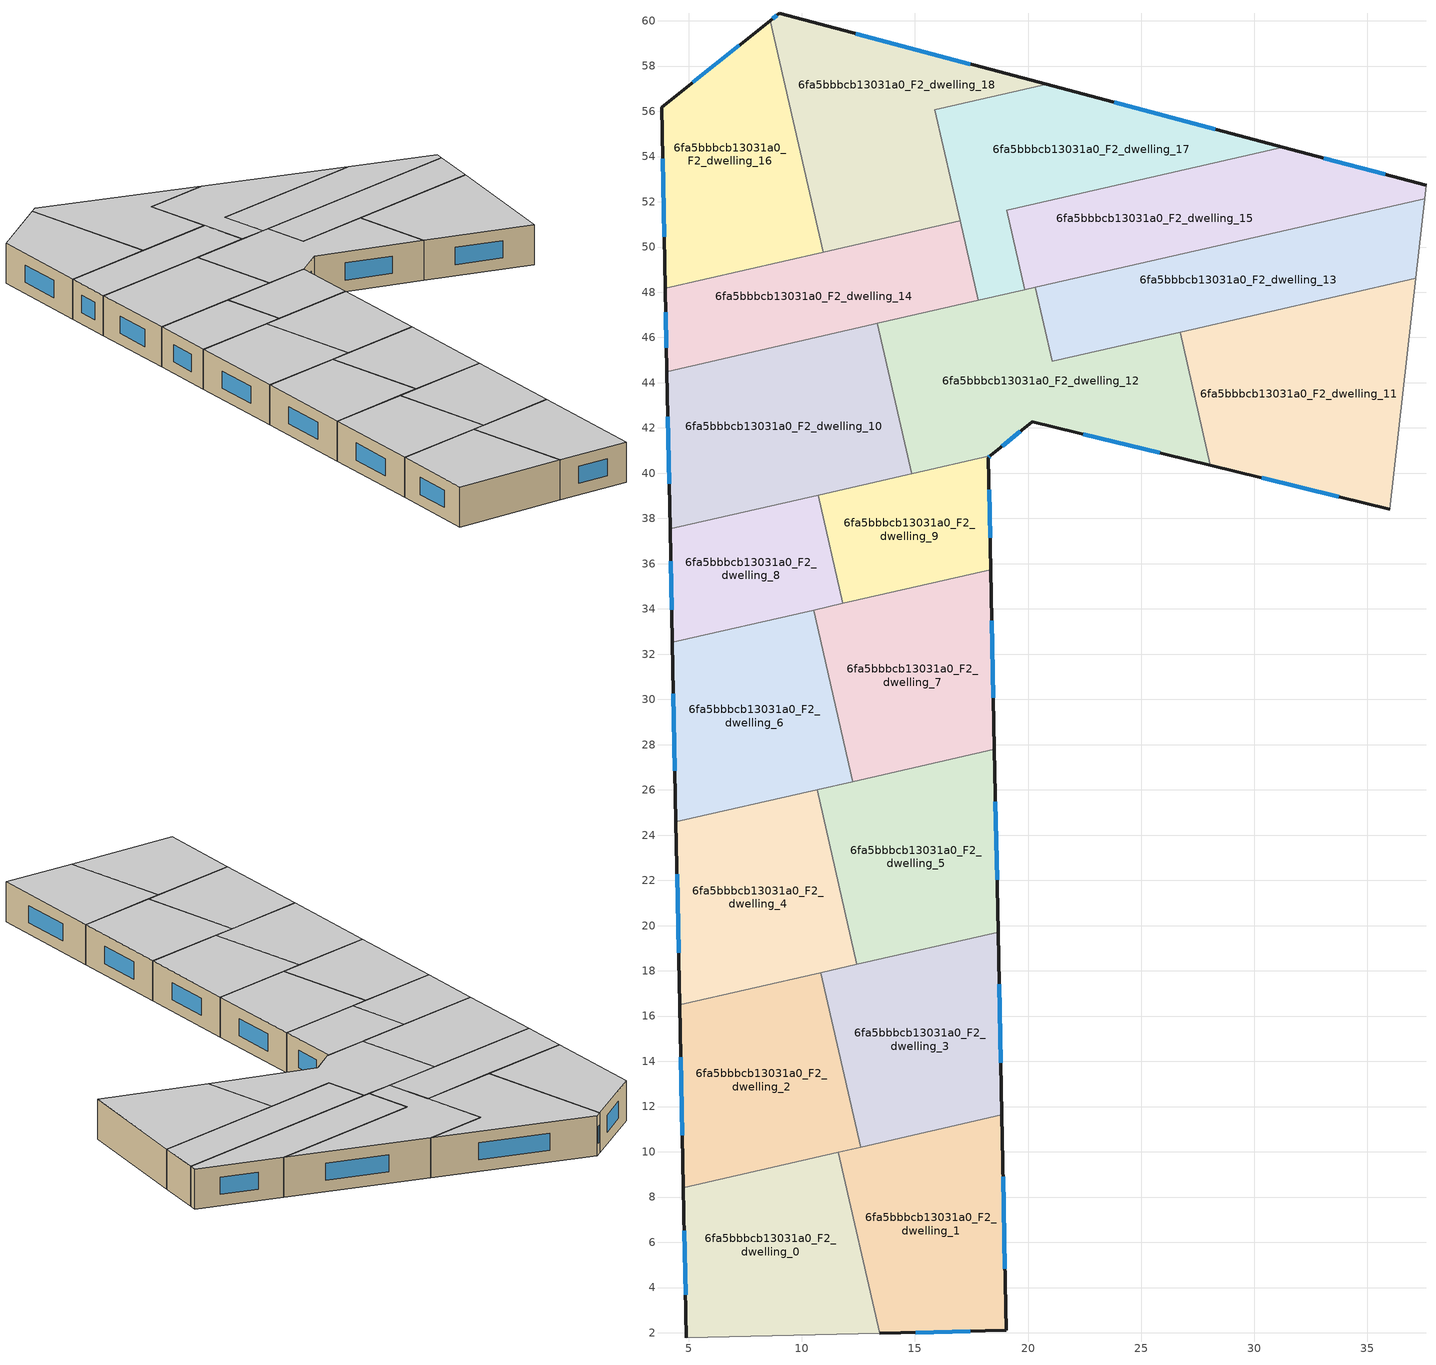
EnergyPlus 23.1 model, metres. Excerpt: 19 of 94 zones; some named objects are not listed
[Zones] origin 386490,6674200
6fa5bbbcb13031a0_F2_dwelling_0
 floor to 6fa5bbbcb13031a0_F1_dwelling_0 (EU_floor_Construction): 11.61,9.98 13.43,1.97 4.9,1.78 4.76,8.42 z6
 wall outside (EU_wall_Construction): 4.76,8.42 4.9,1.78 z6:9
 wall adiabatic (EU_wall_Construction): 4.9,1.78 13.43,1.97 z6:9
 wall to 6fa5bbbcb13031a0_F2_dwelling_1 (EU_wall_Construction): 13.43,1.97 11.61,9.98 z6:9
 wall to 6fa5bbbcb13031a0_F2_dwelling_2 (EU_wall_Construction): 11.61,9.98 4.76,8.42 z6:9
 window (EU_Window_Construction): 4.8,6.52 4.86,3.68 z6.86:8.14
 ceiling to 6fa5bbbcb13031a0_F3_dwelling_0 (EU_floor_Construction): 13.43,1.97 11.61,9.98 4.76,8.42 4.9,1.78 z9
6fa5bbbcb13031a0_F2_dwelling_1
 floor to 6fa5bbbcb13031a0_F1_dwelling_1 (EU_floor_Construction): 18.84,11.63 19.03,2.1 13.43,1.97 11.61,9.98 z6
 wall outside (EU_wall_Construction): 13.43,1.97 19.03,2.1 18.84,11.63 z6:9
 wall to 6fa5bbbcb13031a0_F2_dwelling_3 (EU_wall_Construction): 18.84,11.63 12.6,10.2 z6:9
 wall to 6fa5bbbcb13031a0_F2_dwelling_2 (EU_wall_Construction): 12.6,10.21 11.61,9.98 z6:9
 window (EU_Window_Construction): 15.03,2.01 17.43,2.06 / 18.98,4.82 18.9,8.91 z6.86:8.14
 ceiling to 6fa5bbbcb13031a0_F3_dwelling_1 (EU_floor_Construction): 19.03,2.1 18.84,11.63 11.61,9.98 13.43,1.97 z9
6fa5bbbcb13031a0_F2_dwelling_10
 floor to 6fa5bbbcb13031a0_F1_dwelling_10 (EU_floor_Construction): 13.34,46.62 14.86,39.97 14.66,39.93 4.17,37.53 4.03,44.5 13.15,46.58 z6
 wall outside (EU_wall_Construction): 4.03,44.5 4.17,37.53 z6:9
 wall to 6fa5bbbcb13031a0_F2_dwelling_12 (EU_wall_Construction): 14.86,39.97 13.34,46.62 z6:9
 wall to 6fa5bbbcb13031a0_F2_dwelling_14 (EU_wall_Construction): 13.34,46.62 13.15,46.58 4.03,44.5 z6:9
 wall to 6fa5bbbcb13031a0_F2_dwelling_9 (EU_wall_Construction): 10.71,39.03 14.66,39.93 14.86,39.97 z6:9
 wall to 6fa5bbbcb13031a0_F2_dwelling_8 (EU_wall_Construction): 4.17,37.53 10.71,39.03 z6:9
 window (EU_Window_Construction): 4.07,42.51 4.13,39.52 z6.86:8.14
 ceiling to 6fa5bbbcb13031a0_F3_dwelling_10 (EU_floor_Construction): 14.66,39.93 14.86,39.97 13.34,46.62 13.15,46.58 4.03,44.5 4.17,37.53 z9
6fa5bbbcb13031a0_F2_dwelling_11
 floor to 6fa5bbbcb13031a0_F1_dwelling_11 (EU_floor_Construction): 37.13,48.61 36,38.4 28.07,40.35 26.72,46.24 z6
 wall outside (EU_wall_Construction): 28.07,40.35 36,38.4 z6:9
 wall to 6fa5bbbcb13031a0_F2_dwelling_12 (EU_wall_Construction): 26.72,46.24 28.07,40.35 z6:9
 wall adiabatic (EU_wall_Construction): 36,38.4 37.13,48.61 z6:9
 wall to 6fa5bbbcb13031a0_F2_dwelling_13 (EU_wall_Construction): 37.13,48.61 26.72,46.24 z6:9
 window (EU_Window_Construction): 30.33,39.79 33.73,38.96 z6.86:8.14
 ceiling to 6fa5bbbcb13031a0_F3_dwelling_11 (EU_floor_Construction): 36,38.4 37.13,48.61 26.72,46.24 28.07,40.35 z9
6fa5bbbcb13031a0_F2_dwelling_12
 floor to 6fa5bbbcb13031a0_F1_dwelling_12 (EU_floor_Construction): 26.72,46.24 28.07,40.35 20.18,42.28 18.34,40.77 14.86,39.97 13.34,46.62 20.33,48.21 21.07,44.95 z6
 wall outside (EU_wall_Construction): 18.34,40.77 20.18,42.28 28.07,40.35 z6:9
 wall to 6fa5bbbcb13031a0_F2_dwelling_13 (EU_wall_Construction): 26.72,46.24 21.07,44.95 20.33,48.21 z6:9
 wall to 6fa5bbbcb13031a0_F2_dwelling_17 (EU_wall_Construction): 19.86,48.11 17.81,47.64 z6:9
 wall to 6fa5bbbcb13031a0_F2_dwelling_9 (EU_wall_Construction): 14.86,39.97 18.34,40.77 z6:9
 wall to 6fa5bbbcb13031a0_F2_dwelling_14 (EU_wall_Construction): 17.81,47.64 13.34,46.62 z6:9
 wall to 6fa5bbbcb13031a0_F2_dwelling_15 (EU_wall_Construction): 20.33,48.21 19.86,48.11 z6:9
 window (EU_Window_Construction): 22.43,41.73 25.81,40.9 / 18.86,41.2 19.65,41.85 z6.86:8.14
 ceiling to 6fa5bbbcb13031a0_F3_dwelling_12 (EU_floor_Construction): 28.07,40.35 26.72,46.24 21.07,44.95 20.33,48.21 13.34,46.62 14.86,39.97 18.34,40.77 20.18,42.28 z9
6fa5bbbcb13031a0_F2_dwelling_13
 floor to 6fa5bbbcb13031a0_F1_dwelling_13 (EU_floor_Construction): 37.53,52.14 37.13,48.61 21.07,44.95 20.33,48.21 z6
 wall adiabatic (EU_wall_Construction): 37.13,48.61 37.53,52.14 z6:9
 wall to 6fa5bbbcb13031a0_F2_dwelling_15 (EU_wall_Construction): 37.53,52.14 20.33,48.21 z6:9
 ceiling to 6fa5bbbcb13031a0_F3_dwelling_13 (EU_floor_Construction): 37.13,48.61 37.53,52.14 20.33,48.21 21.07,44.95 z9
6fa5bbbcb13031a0_F2_dwelling_14
 floor to 6fa5bbbcb13031a0_F1_dwelling_14 (EU_floor_Construction): 17,51.16 17.81,47.64 4.03,44.5 3.96,48.17 z6
 wall outside (EU_wall_Construction): 3.96,48.17 4.03,44.5 z6:9
 wall to 6fa5bbbcb13031a0_F2_dwelling_17 (EU_wall_Construction): 17.81,47.64 17,51.15 z6:9
 wall to 6fa5bbbcb13031a0_F2_dwelling_16 (EU_wall_Construction): 10.94,49.77 3.96,48.17 z6:9
 wall to 6fa5bbbcb13031a0_F2_dwelling_18 (EU_wall_Construction): 17,51.16 10.94,49.77 z6:9
 window (EU_Window_Construction): 3.98,47.12 4.01,45.55 z6.86:8.14
 ceiling to 6fa5bbbcb13031a0_F3_dwelling_14 (EU_floor_Construction): 17.81,47.64 17,51.16 3.96,48.17 4.03,44.5 z9
6fa5bbbcb13031a0_F2_dwelling_15
 floor to 6fa5bbbcb13031a0_F1_dwelling_15 (EU_floor_Construction): 37.59,52.73 37.53,52.14 19.85,48.11 19.05,51.62 31.27,54.41 z6
 wall outside (EU_wall_Construction): 37.59,52.73 31.27,54.41 z6:9
 wall to 6fa5bbbcb13031a0_F2_dwelling_17 (EU_wall_Construction): 31.27,54.41 19.05,51.62 19.85,48.11 z6:9
 wall adiabatic (EU_wall_Construction): 37.53,52.14 37.59,52.73 z6:9
 window (EU_Window_Construction): 35.79,53.21 33.07,53.93 z6.86:8.14
 ceiling to 6fa5bbbcb13031a0_F3_dwelling_15 (EU_floor_Construction): 37.53,52.14 37.59,52.73 31.27,54.41 19.05,51.62 19.85,48.11 z9
6fa5bbbcb13031a0_F2_dwelling_16
 floor to 6fa5bbbcb13031a0_F1_dwelling_16 (EU_floor_Construction): 8.6,60.01 10.94,49.77 3.96,48.17 3.79,56.18 z6
 wall outside (EU_wall_Construction): 8.6,60.01 3.79,56.18 3.96,48.17 z6:9
 wall to 6fa5bbbcb13031a0_F2_dwelling_18 (EU_wall_Construction): 10.94,49.77 8.6,60.01 z6:9
 window (EU_Window_Construction): 7.23,58.92 5.17,57.27 / 3.84,53.89 3.91,50.46 z6.86:8.14
 ceiling to 6fa5bbbcb13031a0_F3_dwelling_16 (EU_floor_Construction): 10.94,49.77 8.6,60.01 3.79,56.18 3.96,48.17 z9
6fa5bbbcb13031a0_F2_dwelling_17
 floor to 6fa5bbbcb13031a0_F1_dwelling_17 (EU_floor_Construction): 31.27,54.41 19.05,51.62 19.85,48.11 17.81,47.64 15.88,56.06 20.82,57.19 z6
 wall outside (EU_wall_Construction): 31.27,54.41 20.82,57.19 z6:9
 wall to 6fa5bbbcb13031a0_F2_dwelling_18 (EU_wall_Construction): 20.82,57.19 15.88,56.06 17,51.16 z6:9
 window (EU_Window_Construction): 28.28,55.2 23.81,56.39 z6.86:8.14
 ceiling to 6fa5bbbcb13031a0_F3_dwelling_17 (EU_floor_Construction): 31.27,54.41 20.82,57.19 15.88,56.06 17.81,47.64 19.85,48.11 19.05,51.62 z9
6fa5bbbcb13031a0_F2_dwelling_18
 floor to 6fa5bbbcb13031a0_F1_dwelling_18 (EU_floor_Construction): 20.82,57.19 15.88,56.06 17,51.16 10.94,49.77 8.6,60.01 9.01,60.33 z6
 wall outside (EU_wall_Construction): 20.82,57.19 9.01,60.33 8.6,60.01 z6:9
 window (EU_Window_Construction): 8.89,60.24 8.72,60.1 / 17.45,58.09 12.38,59.43 z6.86:8.14
 ceiling to 6fa5bbbcb13031a0_F3_dwelling_18 (EU_floor_Construction): 17,51.16 15.88,56.06 20.82,57.19 9.01,60.33 8.6,60.01 10.94,49.77 z9
6fa5bbbcb13031a0_F2_dwelling_2
 floor to 6fa5bbbcb13031a0_F1_dwelling_2 (EU_floor_Construction): 10.84,17.92 12.6,10.21 4.76,8.42 4.6,16.5 z6
 wall outside (EU_wall_Construction): 4.6,16.5 4.76,8.42 z6:9
 wall to 6fa5bbbcb13031a0_F2_dwelling_3 (EU_wall_Construction): 12.6,10.21 10.84,17.92 z6:9
 wall to 6fa5bbbcb13031a0_F2_dwelling_4 (EU_wall_Construction): 10.84,17.92 4.6,16.5 z6:9
 window (EU_Window_Construction): 4.64,14.19 4.71,10.73 z6.86:8.14
 ceiling to 6fa5bbbcb13031a0_F3_dwelling_2 (EU_floor_Construction): 12.6,10.21 10.84,17.92 4.6,16.5 4.76,8.42 z9
6fa5bbbcb13031a0_F2_dwelling_3
 floor to 6fa5bbbcb13031a0_F1_dwelling_3 (EU_floor_Construction): 18.67,19.71 18.84,11.63 12.6,10.21 10.84,17.92 z6
 wall outside (EU_wall_Construction): 18.84,11.63 18.67,19.71 z6:9
 wall to 6fa5bbbcb13031a0_F2_dwelling_5 (EU_wall_Construction): 18.67,19.71 12.44,18.29 z6:9
 wall to 6fa5bbbcb13031a0_F2_dwelling_4 (EU_wall_Construction): 12.43,18.29 10.84,17.92 z6:9
 window (EU_Window_Construction): 18.79,13.94 18.72,17.4 z6.86:8.14
 ceiling to 6fa5bbbcb13031a0_F3_dwelling_3 (EU_floor_Construction): 18.84,11.63 18.67,19.71 10.84,17.92 12.6,10.21 z9
6fa5bbbcb13031a0_F2_dwelling_4
 floor to 6fa5bbbcb13031a0_F1_dwelling_4 (EU_floor_Construction): 10.67,26.01 12.43,18.29 4.6,16.5 4.43,24.58 z6
 wall outside (EU_wall_Construction): 4.43,24.58 4.6,16.5 z6:9
 wall to 6fa5bbbcb13031a0_F2_dwelling_5 (EU_wall_Construction): 12.43,18.29 10.67,26.01 z6:9
 wall to 6fa5bbbcb13031a0_F2_dwelling_6 (EU_wall_Construction): 10.67,26.01 4.43,24.58 z6:9
 window (EU_Window_Construction): 4.48,22.27 4.55,18.81 z6.86:8.14
 ceiling to 6fa5bbbcb13031a0_F3_dwelling_4 (EU_floor_Construction): 12.43,18.29 10.67,26.01 4.43,24.58 4.6,16.5 z9
6fa5bbbcb13031a0_F2_dwelling_5
 floor to 6fa5bbbcb13031a0_F1_dwelling_5 (EU_floor_Construction): 18.51,27.8 18.67,19.71 12.43,18.29 10.67,26.01 z6
 wall outside (EU_wall_Construction): 18.67,19.71 18.51,27.8 z6:9
 wall to 6fa5bbbcb13031a0_F2_dwelling_7 (EU_wall_Construction): 18.51,27.8 12.26,26.37 z6:9
 wall to 6fa5bbbcb13031a0_F2_dwelling_6 (EU_wall_Construction): 12.26,26.37 10.67,26.01 z6:9
 window (EU_Window_Construction): 18.63,22.02 18.56,25.49 z6.86:8.14
 ceiling to 6fa5bbbcb13031a0_F3_dwelling_5 (EU_floor_Construction): 18.67,19.71 18.51,27.8 10.67,26.01 12.43,18.29 z9
6fa5bbbcb13031a0_F2_dwelling_6
 floor to 6fa5bbbcb13031a0_F1_dwelling_6 (EU_floor_Construction): 10.53,33.95 12.26,26.37 4.43,24.58 4.27,32.52 z6
 wall outside (EU_wall_Construction): 4.27,32.52 4.43,24.58 z6:9
 wall to 6fa5bbbcb13031a0_F2_dwelling_7 (EU_wall_Construction): 12.26,26.37 10.53,33.95 z6:9
 wall to 6fa5bbbcb13031a0_F2_dwelling_8 (EU_wall_Construction): 10.53,33.95 4.27,32.52 z6:9
 window (EU_Window_Construction): 4.32,30.25 4.39,26.85 z6.86:8.14
 ceiling to 6fa5bbbcb13031a0_F3_dwelling_6 (EU_floor_Construction): 12.26,26.37 10.53,33.95 4.27,32.52 4.43,24.58 z9
6fa5bbbcb13031a0_F2_dwelling_7
 floor to 6fa5bbbcb13031a0_F1_dwelling_7 (EU_floor_Construction): 18.35,35.74 18.51,27.8 12.26,26.37 10.53,33.95 z6
 wall outside (EU_wall_Construction): 18.51,27.8 18.35,35.74 z6:9
 wall to 6fa5bbbcb13031a0_F2_dwelling_9 (EU_wall_Construction): 18.35,35.74 11.81,34.24 z6:9
 wall to 6fa5bbbcb13031a0_F2_dwelling_8 (EU_wall_Construction): 11.81,34.24 10.53,33.95 z6:9
 window (EU_Window_Construction): 18.46,30.06 18.39,33.47 z6.86:8.14
 ceiling to 6fa5bbbcb13031a0_F3_dwelling_7 (EU_floor_Construction): 18.51,27.8 18.35,35.74 10.53,33.95 12.26,26.37 z9
6fa5bbbcb13031a0_F2_dwelling_8
 floor to 6fa5bbbcb13031a0_F1_dwelling_8 (EU_floor_Construction): 10.71,39.03 11.81,34.24 4.27,32.52 4.17,37.53 z6
 wall outside (EU_wall_Construction): 4.17,37.53 4.27,32.52 z6:9
 wall to 6fa5bbbcb13031a0_F2_dwelling_9 (EU_wall_Construction): 11.81,34.24 10.71,39.03 z6:9
 window (EU_Window_Construction): 4.2,36.1 4.24,33.95 z6.86:8.14
 ceiling to 6fa5bbbcb13031a0_F3_dwelling_8 (EU_floor_Construction): 11.81,34.24 10.71,39.03 4.17,37.53 4.27,32.52 z9
6fa5bbbcb13031a0_F2_dwelling_9
 floor to 6fa5bbbcb13031a0_F1_dwelling_9 (EU_floor_Construction): 18.34,40.77 18.25,40.69 18.35,35.74 11.81,34.24 10.71,39.03 z6
 wall outside (EU_wall_Construction): 18.35,35.74 18.25,40.69 18.34,40.77 z6:9
 window (EU_Window_Construction): 18.27,40.71 18.31,40.75 / 18.32,37.15 18.27,39.28 z6.86:8.14
 ceiling to 6fa5bbbcb13031a0_F3_dwelling_9 (EU_floor_Construction): 18.35,35.74 18.25,40.69 18.34,40.77 10.71,39.03 11.81,34.24 z9
[Building]
EU S2 Campaign: North Axis=0; Terrain=City; Solar Distribution=FullExterior
[Site:Location]
Helsinki-Vantaa.AP: Latitude=60.317; Longitude=24.963; Time Zone=2; Elevation=54.6
[SizingPeriod:WeatherFileDays]
AnnualSizingPeriod: Begin Month=1; Begin Day of Month=1; End Month=12; End Day of Month=31; Day of Week for Start Day=Monday; Use Weather File Daylight Saving Period=No; Use Weather File Rain and Snow Indicators=No
[MATERIAL]
EU_InternalMass_Material: Roughness=MediumRough; Thickness=0.1; Conductivity=1; Density=1800; Specific Heat=900; Thermal Absorptance=0.9; Solar Absorptance=0.7; Visible Absorptance=0.7
[MATERIAL:NOMASS] Roughness=MediumRough; Thermal Absorptance=0.9; Solar Absorptance=0.7; Visible Absorptance=0.7
Name | Thermal Resistance
EU_wall_NoMass | 1.10183
EU_floor_NoMass | 1.70606
[WINDOWMATERIAL:SIMPLEGLAZINGSYSTEM]
EU_Window_SimpleGlazing: UFactor=3.11035; Solar Heat Gain Coefficient=0.8; Visible Transmittance=0.8
[CONSTRUCTION]
EU_wall_Construction: EU_wall_NoMass
EU_floor_Construction: EU_floor_NoMass
EU_Window_Construction: EU_Window_SimpleGlazing
EU_InternalMass_Construction: EU_InternalMass_Material
[ZONE] Type=1; Multiplier=1; Ceiling Height=autocalculate; Floor Area=autocalculate; Part of Total Floor Area=Yes
Name | Volume
6fa5bbbcb13031a0_F2_dwelling_0 | 171.475
6fa5bbbcb13031a0_F2_dwelling_1; 6fa5bbbcb13031a0_F2_dwelling_16 | 171.489
6fa5bbbcb13031a0_F2_dwelling_10 | 209.736
6fa5bbbcb13031a0_F2_dwelling_11 | 221.567
6fa5bbbcb13031a0_F2_dwelling_12 | 219.722
6fa5bbbcb13031a0_F2_dwelling_13 | 171.511
6fa5bbbcb13031a0_F2_dwelling_14 | 148.781
6fa5bbbcb13031a0_F2_dwelling_15 | 171.483
6fa5bbbcb13031a0_F2_dwelling_17 | 171.484
6fa5bbbcb13031a0_F2_dwelling_18 | 194.187
6fa5bbbcb13031a0_F2_dwelling_2 | 171.497
6fa5bbbcb13031a0_F2_dwelling_3 | 171.502
6fa5bbbcb13031a0_F2_dwelling_4 | 171.473
6fa5bbbcb13031a0_F2_dwelling_5 | 171.477
6fa5bbbcb13031a0_F2_dwelling_6 | 168.4
6fa5bbbcb13031a0_F2_dwelling_7 | 168.394
6fa5bbbcb13031a0_F2_dwelling_8 | 106.294
6fa5bbbcb13031a0_F2_dwelling_9 | 106.289
[INTERNALMASS] Construction=EU_InternalMass_Construction
Name | Zone or ZoneList | Surface Area
6fa5bbbcb13031a0_F2_dwelling_0_EU_InternalMass | 6fa5bbbcb13031a0_F2_dwelling_0 | 57.157
6fa5bbbcb13031a0_F2_dwelling_1_EU_InternalMass | 6fa5bbbcb13031a0_F2_dwelling_1 | 57.1641
6fa5bbbcb13031a0_F2_dwelling_2_EU_InternalMass | 6fa5bbbcb13031a0_F2_dwelling_2 | 57.1657
6fa5bbbcb13031a0_F2_dwelling_3_EU_InternalMass | 6fa5bbbcb13031a0_F2_dwelling_3 | 57.1694
6fa5bbbcb13031a0_F2_dwelling_4_EU_InternalMass | 6fa5bbbcb13031a0_F2_dwelling_4 | 57.1559
6fa5bbbcb13031a0_F2_dwelling_5_EU_InternalMass | 6fa5bbbcb13031a0_F2_dwelling_5 | 57.1566
6fa5bbbcb13031a0_F2_dwelling_6_EU_InternalMass | 6fa5bbbcb13031a0_F2_dwelling_6 | 56.1335
6fa5bbbcb13031a0_F2_dwelling_7_EU_InternalMass | 6fa5bbbcb13031a0_F2_dwelling_7 | 56.1311
6fa5bbbcb13031a0_F2_dwelling_8_EU_InternalMass | 6fa5bbbcb13031a0_F2_dwelling_8 | 35.4298
6fa5bbbcb13031a0_F2_dwelling_9_EU_InternalMass | 6fa5bbbcb13031a0_F2_dwelling_9 | 35.4302
6fa5bbbcb13031a0_F2_dwelling_10_EU_InternalMass | 6fa5bbbcb13031a0_F2_dwelling_10 | 69.9133
6fa5bbbcb13031a0_F2_dwelling_11_EU_InternalMass | 6fa5bbbcb13031a0_F2_dwelling_11 | 73.8579
6fa5bbbcb13031a0_F2_dwelling_12_EU_InternalMass | 6fa5bbbcb13031a0_F2_dwelling_12 | 73.2445
6fa5bbbcb13031a0_F2_dwelling_13_EU_InternalMass | 6fa5bbbcb13031a0_F2_dwelling_13 | 57.1706
6fa5bbbcb13031a0_F2_dwelling_14_EU_InternalMass | 6fa5bbbcb13031a0_F2_dwelling_14 | 49.5892
6fa5bbbcb13031a0_F2_dwelling_15_EU_InternalMass | 6fa5bbbcb13031a0_F2_dwelling_15 | 57.1594
6fa5bbbcb13031a0_F2_dwelling_16_EU_InternalMass | 6fa5bbbcb13031a0_F2_dwelling_16 | 57.1629
6fa5bbbcb13031a0_F2_dwelling_17_EU_InternalMass | 6fa5bbbcb13031a0_F2_dwelling_17 | 57.1611
6fa5bbbcb13031a0_F2_dwelling_18_EU_InternalMass | 6fa5bbbcb13031a0_F2_dwelling_18 | 64.7305
[OTHEREQUIPMENT] Fuel Type=Electricity; Design Level Calculation Method=Watts/Area; Power per Zone Floor Area=1; Fraction Latent=0; Fraction Radiant=0; Fraction Lost=0; Carbon Dioxide Generation Rate=0; EndUse Subcategory=EU_Step8_InternalGains
Name | Zone or ZoneList or Space or SpaceList | Schedule
EU_Step8_InternalGain_6fa5bbbcb13031a0_F2_dwelling_0_f000 | 6fa5bbbcb13031a0_F2_dwelling_0 | EU_Step8_GainSchedule_6fa5bbbcb13031a0_F2_dwelling_0_f000
EU_Step8_InternalGain_6fa5bbbcb13031a0_F2_dwelling_1_f000 | 6fa5bbbcb13031a0_F2_dwelling_1 | EU_Step8_GainSchedule_6fa5bbbcb13031a0_F2_dwelling_1_f000
EU_Step8_InternalGain_6fa5bbbcb13031a0_F2_dwelling_2_f000 | 6fa5bbbcb13031a0_F2_dwelling_2 | EU_Step8_GainSchedule_6fa5bbbcb13031a0_F2_dwelling_2_f000
EU_Step8_InternalGain_6fa5bbbcb13031a0_F2_dwelling_3_f000 | 6fa5bbbcb13031a0_F2_dwelling_3 | EU_Step8_GainSchedule_6fa5bbbcb13031a0_F2_dwelling_3_f000
EU_Step8_InternalGain_6fa5bbbcb13031a0_F2_dwelling_4_f000 | 6fa5bbbcb13031a0_F2_dwelling_4 | EU_Step8_GainSchedule_6fa5bbbcb13031a0_F2_dwelling_4_f000
EU_Step8_InternalGain_6fa5bbbcb13031a0_F2_dwelling_5_f000 | 6fa5bbbcb13031a0_F2_dwelling_5 | EU_Step8_GainSchedule_6fa5bbbcb13031a0_F2_dwelling_5_f000
EU_Step8_InternalGain_6fa5bbbcb13031a0_F2_dwelling_6_f000 | 6fa5bbbcb13031a0_F2_dwelling_6 | EU_Step8_GainSchedule_6fa5bbbcb13031a0_F2_dwelling_6_f000
EU_Step8_InternalGain_6fa5bbbcb13031a0_F2_dwelling_7_f000 | 6fa5bbbcb13031a0_F2_dwelling_7 | EU_Step8_GainSchedule_6fa5bbbcb13031a0_F2_dwelling_7_f000
EU_Step8_InternalGain_6fa5bbbcb13031a0_F2_dwelling_8_f000 | 6fa5bbbcb13031a0_F2_dwelling_8 | EU_Step8_GainSchedule_6fa5bbbcb13031a0_F2_dwelling_8_f000
EU_Step8_InternalGain_6fa5bbbcb13031a0_F2_dwelling_9_f000 | 6fa5bbbcb13031a0_F2_dwelling_9 | EU_Step8_GainSchedule_6fa5bbbcb13031a0_F2_dwelling_9_f000
EU_Step8_InternalGain_6fa5bbbcb13031a0_F2_dwelling_10_f000 | 6fa5bbbcb13031a0_F2_dwelling_10 | EU_Step8_GainSchedule_6fa5bbbcb13031a0_F2_dwelling_10_f000
EU_Step8_InternalGain_6fa5bbbcb13031a0_F2_dwelling_11_f000 | 6fa5bbbcb13031a0_F2_dwelling_11 | EU_Step8_GainSchedule_6fa5bbbcb13031a0_F2_dwelling_11_f000
EU_Step8_InternalGain_6fa5bbbcb13031a0_F2_dwelling_12_f000 | 6fa5bbbcb13031a0_F2_dwelling_12 | EU_Step8_GainSchedule_6fa5bbbcb13031a0_F2_dwelling_12_f000
EU_Step8_InternalGain_6fa5bbbcb13031a0_F2_dwelling_13_f000 | 6fa5bbbcb13031a0_F2_dwelling_13 | EU_Step8_GainSchedule_6fa5bbbcb13031a0_F2_dwelling_13_f000
EU_Step8_InternalGain_6fa5bbbcb13031a0_F2_dwelling_14_f000 | 6fa5bbbcb13031a0_F2_dwelling_14 | EU_Step8_GainSchedule_6fa5bbbcb13031a0_F2_dwelling_14_f000
EU_Step8_InternalGain_6fa5bbbcb13031a0_F2_dwelling_15_f000 | 6fa5bbbcb13031a0_F2_dwelling_15 | EU_Step8_GainSchedule_6fa5bbbcb13031a0_F2_dwelling_15_f000
EU_Step8_InternalGain_6fa5bbbcb13031a0_F2_dwelling_16_f000 | 6fa5bbbcb13031a0_F2_dwelling_16 | EU_Step8_GainSchedule_6fa5bbbcb13031a0_F2_dwelling_16_f000
EU_Step8_InternalGain_6fa5bbbcb13031a0_F2_dwelling_17_f000 | 6fa5bbbcb13031a0_F2_dwelling_17 | EU_Step8_GainSchedule_6fa5bbbcb13031a0_F2_dwelling_17_f000
EU_Step8_InternalGain_6fa5bbbcb13031a0_F2_dwelling_18_f000 | 6fa5bbbcb13031a0_F2_dwelling_18 | EU_Step8_GainSchedule_6fa5bbbcb13031a0_F2_dwelling_18_f000
[ZONEVENTILATION:DESIGNFLOWRATE] Schedule=EU_AlwaysOn; Design Flow Rate Calculation Method=AirChanges/Hour; Air Changes per Hour=0.756316; Ventilation Type=Natural; Fan Pressure Rise=0; Fan Total Efficiency=1; Constant Term Coefficient=1; Temperature Term Coefficient=0; Velocity Term Coefficient=0; Velocity Squared Term Coefficient=0; Minimum Indoor Temperature=-100; Maximum Indoor Temperature=100; Delta Temperature=-100; Minimum Outdoor Temperature=-100; Maximum Outdoor Temperature=100; Maximum Wind Speed=40
Name | Zone or ZoneList or Space or SpaceList
EU_ConstantAir_6fa5bbbcb13031a0_F2_dwelling_0 | 6fa5bbbcb13031a0_F2_dwelling_0
EU_ConstantAir_6fa5bbbcb13031a0_F2_dwelling_1 | 6fa5bbbcb13031a0_F2_dwelling_1
EU_ConstantAir_6fa5bbbcb13031a0_F2_dwelling_2 | 6fa5bbbcb13031a0_F2_dwelling_2
EU_ConstantAir_6fa5bbbcb13031a0_F2_dwelling_3 | 6fa5bbbcb13031a0_F2_dwelling_3
EU_ConstantAir_6fa5bbbcb13031a0_F2_dwelling_4 | 6fa5bbbcb13031a0_F2_dwelling_4
EU_ConstantAir_6fa5bbbcb13031a0_F2_dwelling_5 | 6fa5bbbcb13031a0_F2_dwelling_5
EU_ConstantAir_6fa5bbbcb13031a0_F2_dwelling_6 | 6fa5bbbcb13031a0_F2_dwelling_6
EU_ConstantAir_6fa5bbbcb13031a0_F2_dwelling_7 | 6fa5bbbcb13031a0_F2_dwelling_7
EU_ConstantAir_6fa5bbbcb13031a0_F2_dwelling_8 | 6fa5bbbcb13031a0_F2_dwelling_8
EU_ConstantAir_6fa5bbbcb13031a0_F2_dwelling_9 | 6fa5bbbcb13031a0_F2_dwelling_9
EU_ConstantAir_6fa5bbbcb13031a0_F2_dwelling_10 | 6fa5bbbcb13031a0_F2_dwelling_10
EU_ConstantAir_6fa5bbbcb13031a0_F2_dwelling_11 | 6fa5bbbcb13031a0_F2_dwelling_11
EU_ConstantAir_6fa5bbbcb13031a0_F2_dwelling_12 | 6fa5bbbcb13031a0_F2_dwelling_12
EU_ConstantAir_6fa5bbbcb13031a0_F2_dwelling_13 | 6fa5bbbcb13031a0_F2_dwelling_13
EU_ConstantAir_6fa5bbbcb13031a0_F2_dwelling_14 | 6fa5bbbcb13031a0_F2_dwelling_14
EU_ConstantAir_6fa5bbbcb13031a0_F2_dwelling_15 | 6fa5bbbcb13031a0_F2_dwelling_15
EU_ConstantAir_6fa5bbbcb13031a0_F2_dwelling_16 | 6fa5bbbcb13031a0_F2_dwelling_16
EU_ConstantAir_6fa5bbbcb13031a0_F2_dwelling_17 | 6fa5bbbcb13031a0_F2_dwelling_17
EU_ConstantAir_6fa5bbbcb13031a0_F2_dwelling_18 | 6fa5bbbcb13031a0_F2_dwelling_18
[HVACTEMPLATE:ZONE:IDEALLOADSAIRSYSTEM] System Availability Schedule=EU_AlwaysOn; Maximum Heating Supply Air Temperature=50; Minimum Cooling Supply Air Temperature=13; Maximum Heating Supply Air Humidity Ratio=0.0156; Minimum Cooling Supply Air Humidity Ratio=0.0077; Heating Limit=NoLimit; Cooling Limit=NoLimit; Heating Availability Schedule=EU_AlwaysOn; Cooling Availability Schedule=EU_CoolingOff; Dehumidification Control Type=ConstantSensibleHeatRatio; Cooling Sensible Heat Ratio=0.7; Dehumidification Setpoint=60; Humidification Control Type=None; Humidification Setpoint=30; Outdoor Air Method=None; Outdoor Air Flow Rate per Person=0.00944; Outdoor Air Flow Rate per Zone Floor Area=0; Outdoor Air Flow Rate per Zone=0; Demand Controlled Ventilation Type=None; Outdoor Air Economizer Type=NoEconomizer; Heat Recovery Type=None; Sensible Heat Recovery Effectiveness=0.7; Latent Heat Recovery Effectiveness=0.65
Name | Template Thermostat
6fa5bbbcb13031a0_F2_dwelling_0 | EU_HeatOnly_6fa5bbbcb13031a0_F2_dwelling_0
6fa5bbbcb13031a0_F2_dwelling_1 | EU_HeatOnly_6fa5bbbcb13031a0_F2_dwelling_1
6fa5bbbcb13031a0_F2_dwelling_2 | EU_HeatOnly_6fa5bbbcb13031a0_F2_dwelling_2
6fa5bbbcb13031a0_F2_dwelling_3 | EU_HeatOnly_6fa5bbbcb13031a0_F2_dwelling_3
6fa5bbbcb13031a0_F2_dwelling_4 | EU_HeatOnly_6fa5bbbcb13031a0_F2_dwelling_4
6fa5bbbcb13031a0_F2_dwelling_5 | EU_HeatOnly_6fa5bbbcb13031a0_F2_dwelling_5
6fa5bbbcb13031a0_F2_dwelling_6 | EU_HeatOnly_6fa5bbbcb13031a0_F2_dwelling_6
6fa5bbbcb13031a0_F2_dwelling_7 | EU_HeatOnly_6fa5bbbcb13031a0_F2_dwelling_7
6fa5bbbcb13031a0_F2_dwelling_8 | EU_HeatOnly_6fa5bbbcb13031a0_F2_dwelling_8
6fa5bbbcb13031a0_F2_dwelling_9 | EU_HeatOnly_6fa5bbbcb13031a0_F2_dwelling_9
6fa5bbbcb13031a0_F2_dwelling_10 | EU_HeatOnly_6fa5bbbcb13031a0_F2_dwelling_10
6fa5bbbcb13031a0_F2_dwelling_11 | EU_HeatOnly_6fa5bbbcb13031a0_F2_dwelling_11
6fa5bbbcb13031a0_F2_dwelling_12 | EU_HeatOnly_6fa5bbbcb13031a0_F2_dwelling_12
6fa5bbbcb13031a0_F2_dwelling_13 | EU_HeatOnly_6fa5bbbcb13031a0_F2_dwelling_13
6fa5bbbcb13031a0_F2_dwelling_14 | EU_HeatOnly_6fa5bbbcb13031a0_F2_dwelling_14
6fa5bbbcb13031a0_F2_dwelling_15 | EU_HeatOnly_6fa5bbbcb13031a0_F2_dwelling_15
6fa5bbbcb13031a0_F2_dwelling_16 | EU_HeatOnly_6fa5bbbcb13031a0_F2_dwelling_16
6fa5bbbcb13031a0_F2_dwelling_17 | EU_HeatOnly_6fa5bbbcb13031a0_F2_dwelling_17
6fa5bbbcb13031a0_F2_dwelling_18 | EU_HeatOnly_6fa5bbbcb13031a0_F2_dwelling_18
[SIZING:ZONE] Zone Cooling Design Supply Air Temperature Input Method=SupplyAirTemperature; Zone Cooling Design Supply Air Temperature=13; Zone Heating Design Supply Air Temperature Input Method=SupplyAirTemperature; Zone Heating Design Supply Air Temperature=50; Zone Cooling Design Supply Air Humidity Ratio=0.008; Zone Heating Design Supply Air Humidity Ratio=0.008; Cooling Design Air Flow Method=DesignDay; Cooling Design Air Flow Rate=0; Cooling Minimum Air Flow per Zone Floor Area=0.000762; Cooling Minimum Air Flow=0; Cooling Minimum Air Flow Fraction=0.2; Heating Design Air Flow Method=DesignDay; Heating Design Air Flow Rate=0; Heating Maximum Air Flow per Zone Floor Area=0.002032; Heating Maximum Air Flow=0.141576; Heating Maximum Air Flow Fraction=0.3; Account for Dedicated Outdoor Air System=No; Dedicated Outdoor Air System Control Strategy=NeutralSupplyAir; Dedicated Outdoor Air Low Setpoint Temperature for Design=autosize; Dedicated Outdoor Air High Setpoint Temperature for Design=autosize; Zone Load Sizing Method=Sensible Load Only No Latent Load; Zone Latent Cooling Design Supply Air Humidity Ratio Input Method=HumidityRatioDifference; Zone Cooling Design Supply Air Humidity Ratio Difference=0.005; Zone Latent Heating Design Supply Air Humidity Ratio Input Method=HumidityRatioDifference; Zone Humidification Design Supply Air Humidity Ratio Difference=0.005
6fa5bbbcb13031a0_F2_dwelling_0; 6fa5bbbcb13031a0_F2_dwelling_1; 6fa5bbbcb13031a0_F2_dwelling_2; 6fa5bbbcb13031a0_F2_dwelling_3; 6fa5bbbcb13031a0_F2_dwelling_4; 6fa5bbbcb13031a0_F2_dwelling_5; 6fa5bbbcb13031a0_F2_dwelling_6; 6fa5bbbcb13031a0_F2_dwelling_7; 6fa5bbbcb13031a0_F2_dwelling_8; 6fa5bbbcb13031a0_F2_dwelling_9; 6fa5bbbcb13031a0_F2_dwelling_10; 6fa5bbbcb13031a0_F2_dwelling_11; 6fa5bbbcb13031a0_F2_dwelling_12; 6fa5bbbcb13031a0_F2_dwelling_13; 6fa5bbbcb13031a0_F2_dwelling_14; 6fa5bbbcb13031a0_F2_dwelling_15; 6fa5bbbcb13031a0_F2_dwelling_16; 6fa5bbbcb13031a0_F2_dwelling_17; 6fa5bbbcb13031a0_F2_dwelling_18
[SCHEDULE:CONSTANT]
Name | Hourly Value
EU_AlwaysOn | 1
EU_CoolingOff | 0
[SCHEDULE:FILE] Column Number=1; Rows to Skip at Top=0; Number of Hours of Data=8760; Column Separator=Comma; Interpolate to Timestep=No; Minutes per Item=60; Adjust Schedule for Daylight Savings=Yes
Name | File
EU_Step8_GainSchedule_6fa5bbbcb13031a0_F2_dwelling_0_f000 | ../../schedules/6fa5bbbcb13031a0/6fa5bbbcb13031a0_F2_dwelling_0_f000_gain.csv
EU_Step8_GainSchedule_6fa5bbbcb13031a0_F2_dwelling_1_f000 | ../../schedules/6fa5bbbcb13031a0/6fa5bbbcb13031a0_F2_dwelling_1_f000_gain.csv
EU_Step8_GainSchedule_6fa5bbbcb13031a0_F2_dwelling_2_f000 | ../../schedules/6fa5bbbcb13031a0/6fa5bbbcb13031a0_F2_dwelling_2_f000_gain.csv
EU_Step8_GainSchedule_6fa5bbbcb13031a0_F2_dwelling_3_f000 | ../../schedules/6fa5bbbcb13031a0/6fa5bbbcb13031a0_F2_dwelling_3_f000_gain.csv
EU_Step8_GainSchedule_6fa5bbbcb13031a0_F2_dwelling_4_f000 | ../../schedules/6fa5bbbcb13031a0/6fa5bbbcb13031a0_F2_dwelling_4_f000_gain.csv
EU_Step8_GainSchedule_6fa5bbbcb13031a0_F2_dwelling_5_f000 | ../../schedules/6fa5bbbcb13031a0/6fa5bbbcb13031a0_F2_dwelling_5_f000_gain.csv
EU_Step8_GainSchedule_6fa5bbbcb13031a0_F2_dwelling_6_f000 | ../../schedules/6fa5bbbcb13031a0/6fa5bbbcb13031a0_F2_dwelling_6_f000_gain.csv
EU_Step8_GainSchedule_6fa5bbbcb13031a0_F2_dwelling_7_f000 | ../../schedules/6fa5bbbcb13031a0/6fa5bbbcb13031a0_F2_dwelling_7_f000_gain.csv
EU_Step8_GainSchedule_6fa5bbbcb13031a0_F2_dwelling_8_f000 | ../../schedules/6fa5bbbcb13031a0/6fa5bbbcb13031a0_F2_dwelling_8_f000_gain.csv
EU_Step8_GainSchedule_6fa5bbbcb13031a0_F2_dwelling_9_f000 | ../../schedules/6fa5bbbcb13031a0/6fa5bbbcb13031a0_F2_dwelling_9_f000_gain.csv
EU_Step8_GainSchedule_6fa5bbbcb13031a0_F2_dwelling_10_f000 | ../../schedules/6fa5bbbcb13031a0/6fa5bbbcb13031a0_F2_dwelling_10_f000_gain.csv
EU_Step8_GainSchedule_6fa5bbbcb13031a0_F2_dwelling_11_f000 | ../../schedules/6fa5bbbcb13031a0/6fa5bbbcb13031a0_F2_dwelling_11_f000_gain.csv
EU_Step8_GainSchedule_6fa5bbbcb13031a0_F2_dwelling_12_f000 | ../../schedules/6fa5bbbcb13031a0/6fa5bbbcb13031a0_F2_dwelling_12_f000_gain.csv
EU_Step8_GainSchedule_6fa5bbbcb13031a0_F2_dwelling_13_f000 | ../../schedules/6fa5bbbcb13031a0/6fa5bbbcb13031a0_F2_dwelling_13_f000_gain.csv
EU_Step8_GainSchedule_6fa5bbbcb13031a0_F2_dwelling_14_f000 | ../../schedules/6fa5bbbcb13031a0/6fa5bbbcb13031a0_F2_dwelling_14_f000_gain.csv
EU_Step8_GainSchedule_6fa5bbbcb13031a0_F2_dwelling_15_f000 | ../../schedules/6fa5bbbcb13031a0/6fa5bbbcb13031a0_F2_dwelling_15_f000_gain.csv
EU_Step8_GainSchedule_6fa5bbbcb13031a0_F2_dwelling_16_f000 | ../../schedules/6fa5bbbcb13031a0/6fa5bbbcb13031a0_F2_dwelling_16_f000_gain.csv
EU_Step8_GainSchedule_6fa5bbbcb13031a0_F2_dwelling_17_f000 | ../../schedules/6fa5bbbcb13031a0/6fa5bbbcb13031a0_F2_dwelling_17_f000_gain.csv
EU_Step8_GainSchedule_6fa5bbbcb13031a0_F2_dwelling_18_f000 | ../../schedules/6fa5bbbcb13031a0/6fa5bbbcb13031a0_F2_dwelling_18_f000_gain.csv
